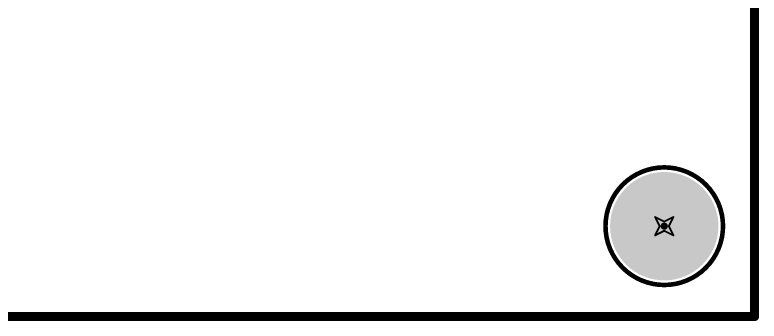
# Model space of a CAD drawing. Header units: inches. Extents: x -0.1 to 10.2, y 0 to 6.5.
# Drawn here: x 3.918 to 4.729, y -0.005 to 0.329 of the extents above; entities that cross this region are included whole.
import ezdxf

# ---------------------------------------------------------------- set-up
doc = ezdxf.new("R2010")
doc.units = ezdxf.units.IN
doc.header["$MEASUREMENT"] = 0
for name, color, linetype in [('Board Outline', 216, 'Continuous'), ('Bottom Solder', 6, 'Continuous'), ('Drill Drawing', 1, 'Continuous'), ('Pad Holes', 156, 'Continuous'), ('Top Overlay', 2, 'Continuous'), ('Top Solder', 216, 'Continuous')]:
    doc.layers.add(name, color=color, linetype=linetype)

msp = doc.modelspace()

# ---------------------------------------------------------------- hatches: boundary and pattern name
at = {"layer": 'Bottom Solder'}
h = msp.add_hatch(color=6, dxfattribs=at)
edge = h.paths.add_edge_path()
edge.add_arc((4.62598, 0.09843), 0.004, 0, 360)
at = {"layer": 'Pad Holes'}
h = msp.add_hatch(color=7, dxfattribs=at)
edge = h.paths.add_edge_path()
edge.add_arc((4.62598, 0.09843), 0.05906, 0, 360)
at = {"layer": 'Top Solder'}
h = msp.add_hatch(color=216, dxfattribs=at)
edge = h.paths.add_edge_path()
edge.add_arc((4.62598, 0.09843), 0.004, 0, 360)

# ---------------------------------------------------------------- linework, layer by layer
at = {"layer": 'Board Outline'}
for points in [[(4.72441, 0, 0.01, 0.01, 0), (4.72441, 4.33071, 0.01, 0.01, 0)], [(0, 0, 0.01, 0.01, 0), (4.72441, 0, 0.01, 0.01, 0)]]:
    msp.add_lwpolyline(points, format="xyseb", dxfattribs=at)
msp.add_lwpolyline([(4.72191, 0, 0.005, 0.005, 1), (4.72691, 0, 0.005, 0.005, 1)], format="xyseb", close=True, dxfattribs=at)
msp.add_lwpolyline([(4.72191, 0, 0.005, 0.005, 1), (4.72691, 0, 0.005, 0.005, 1)], format="xyseb", close=True, dxfattribs=at)
at = {"layer": 'Drill Drawing'}
for points in [[(4.61598, 0.10843, 0.002, 0.002, 0), (4.62598, 0.10343, 0.002, 0.002, 0)], [(4.61598, 0.10843, 0.002, 0.002, 0), (4.62098, 0.09843, 0.002, 0.002, 0)], [(4.62598, 0.10343, 0.002, 0.002, 0), (4.63598, 0.10843, 0.002, 0.002, 0)], [(4.63098, 0.09843, 0.002, 0.002, 0), (4.63598, 0.10843, 0.002, 0.002, 0)], [(4.61598, 0.08843, 0.002, 0.002, 0), (4.62098, 0.09843, 0.002, 0.002, 0)], [(4.63098, 0.09843, 0.002, 0.002, 0), (4.63598, 0.08843, 0.002, 0.002, 0)], [(4.61598, 0.08843, 0.002, 0.002, 0), (4.62598, 0.09343, 0.002, 0.002, 0)], [(4.62598, 0.09343, 0.002, 0.002, 0), (4.63598, 0.08843, 0.002, 0.002, 0)]]:
    msp.add_lwpolyline(points, format="xyseb", dxfattribs=at)
for points in [[(4.61548, 0.10843, 0.001, 0.001, 1), (4.61648, 0.10843, 0.001, 0.001, 1)], [(4.61548, 0.10843, 0.001, 0.001, 1), (4.61648, 0.10843, 0.001, 0.001, 1)], [(4.63548, 0.10843, 0.001, 0.001, 1), (4.63648, 0.10843, 0.001, 0.001, 1)], [(4.63548, 0.10843, 0.001, 0.001, 1), (4.63648, 0.10843, 0.001, 0.001, 1)], [(4.62048, 0.09843, 0.001, 0.001, 1), (4.62148, 0.09843, 0.001, 0.001, 1)], [(4.62048, 0.09843, 0.001, 0.001, 1), (4.62148, 0.09843, 0.001, 0.001, 1)], [(4.62548, 0.10343, 0.001, 0.001, 1), (4.62648, 0.10343, 0.001, 0.001, 1)], [(4.62548, 0.10343, 0.001, 0.001, 1), (4.62648, 0.10343, 0.001, 0.001, 1)], [(4.63048, 0.09843, 0.001, 0.001, 1), (4.63148, 0.09843, 0.001, 0.001, 1)], [(4.63048, 0.09843, 0.001, 0.001, 1), (4.63148, 0.09843, 0.001, 0.001, 1)], [(4.61548, 0.08843, 0.001, 0.001, 1), (4.61648, 0.08843, 0.001, 0.001, 1)], [(4.61548, 0.08843, 0.001, 0.001, 1), (4.61648, 0.08843, 0.001, 0.001, 1)], [(4.62548, 0.09343, 0.001, 0.001, 1), (4.62648, 0.09343, 0.001, 0.001, 1)], [(4.62548, 0.09343, 0.001, 0.001, 1), (4.62648, 0.09343, 0.001, 0.001, 1)], [(4.63548, 0.08843, 0.001, 0.001, 1), (4.63648, 0.08843, 0.001, 0.001, 1)], [(4.63548, 0.08843, 0.001, 0.001, 1), (4.63648, 0.08843, 0.001, 0.001, 1)]]:
    msp.add_lwpolyline(points, format="xyseb", close=True, dxfattribs=at)
at = {"layer": 'Top Overlay'}
for points in [[(4.69005, 0.09843, 0.005, 0.005, 1), (4.56192, 0.09843, 0.005, 0.005, 1)], [(4.56067, 0.09843, 0.0025, 0.0025, 1), (4.56317, 0.09843, 0.0025, 0.0025, 1)], [(4.6888, 0.09843, 0.0025, 0.0025, 1), (4.6913, 0.09843, 0.0025, 0.0025, 1)]]:
    msp.add_lwpolyline(points, format="xyseb", close=True, dxfattribs=at)

doc.saveas('drawing.dxf')
